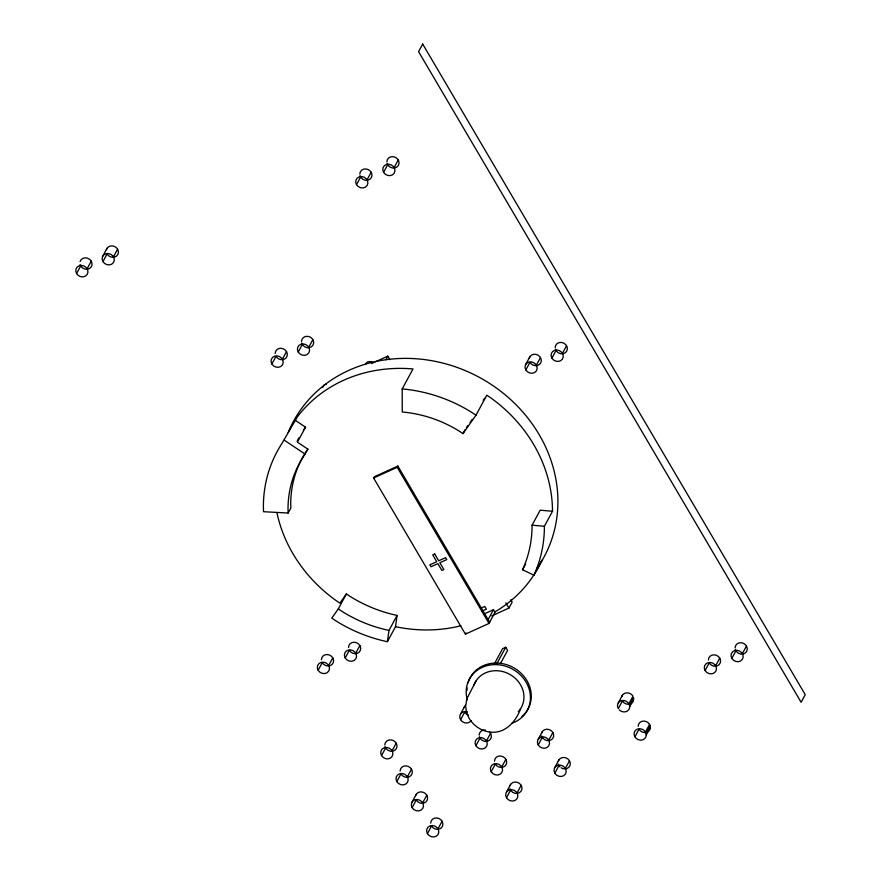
<?xml version="1.0" encoding="UTF-8"?>
<svg xmlns="http://www.w3.org/2000/svg" width="881" height="881" viewBox="0 0 881 881"><rect width="100%" height="100%" fill="white"/><g stroke="black" fill="none" stroke-linecap="round" stroke-linejoin="round"><path stroke-width="1.32" d="M346.398 593.915L338.293 608.914L331.785 618.121L335.947 620.896A142.469 127.161 28.4 0 0 387.398 641.698L388.984 630.411L397.089 615.401A129.859 115.907 28.4 0 1 350.186 596.448L346.398 593.915L339.901 603.122L336.311 600.721A142.469 127.161 28.4 0 1 276.931 512.709M387.398 641.698L395.514 626.699L397.089 615.401M465.884 705.097L466.743 698.952L476.059 680.881M619.277 709.844A6.244 5.572 28.4 0 0 625.928 711.661A6.244 5.572 28.4 0 0 629.673 706.716L629.463 705.218L633.582 697.609L632.976 701.893M76.592 273.562A6.244 5.572 28.4 0 1 81.845 265.456A6.244 5.572 28.4 0 1 87.153 274.476A6.244 5.572 28.4 0 1 76.592 273.562L80.711 265.952M87.131 268.771L91.25 261.161M102.934 255.886L107.053 248.277M102.945 261.591A6.244 5.572 28.4 0 1 108.209 253.497A6.244 5.572 28.4 0 1 113.506 262.505A6.244 5.572 28.4 0 1 102.945 261.591L107.064 253.981A6.244 5.572 28.4 0 0 116.655 255.997A6.244 5.572 28.4 0 0 115.367 246.911A6.244 5.572 28.4 0 0 106.447 249.598M113.495 256.8L117.602 249.191M356.519 184.636A6.244 5.572 28.4 0 1 361.772 176.541A6.244 5.572 28.4 0 1 367.08 185.55A6.244 5.572 28.4 0 1 356.519 184.636L360.637 177.026M367.058 179.845L371.176 172.236M271.866 363.996A6.244 5.572 28.4 0 1 277.119 355.891A6.244 5.572 28.4 0 1 282.427 364.91A6.244 5.572 28.4 0 1 271.866 363.996L275.984 356.376A6.244 5.572 28.4 0 0 285.929 358.06A6.244 5.572 28.4 0 0 283.319 348.81A6.244 5.572 28.4 0 0 275.158 353.457M282.405 359.206L286.523 351.596M383.598 172.346A6.244 5.572 28.4 0 1 388.851 164.24A6.244 5.572 28.4 0 1 394.148 173.26A6.244 5.572 28.4 0 1 383.598 172.346L387.706 164.736M394.137 167.555L398.256 159.946M298.219 352.026A6.244 5.572 28.4 0 1 303.482 343.931A6.244 5.572 28.4 0 1 308.779 352.94A6.244 5.572 28.4 0 1 298.219 352.026L302.337 344.416M308.768 347.235L312.876 339.625M295.058 420.171L305.531 427.164L297.426 442.163L307.898 449.156L305.927 451.964A117.239 104.652 28.4 0 0 290.719 504.218L290.862 508.029L288.164 513.028L263.551 511.707L263.375 507.071A142.469 127.161 28.4 0 1 281.854 443.584L297.459 416.757A142.469 127.161 28.4 0 1 413.013 368.941L402.199 388.939L402.254 412A117.239 104.652 28.4 0 1 459.552 431.338L462.977 433.617L475.982 415.215L486.797 395.206L490.376 397.606A142.469 127.161 28.4 0 1 552.497 511.255L544.392 526.265A142.469 127.161 28.4 0 1 533.919 575.172L522.532 569.776A129.859 115.907 28.4 0 0 532.069 525.186L540.174 510.187L552.497 511.255M322.589 387.552L323.889 385.151L326.399 384.017M288.164 513.028L288.021 509.218A117.239 104.652 28.4 0 1 303.218 456.964L307.898 449.156M385.845 359.745L387.794 356.144L389.854 359.646M483.57 614.211L493.492 609.696L495.023 612.306L488.999 623.44L465.421 634.144L373.61 477.998L374.282 476.764L397.86 466.06L489.671 622.206M373.61 477.998L397.199 467.293L397.86 466.06M318.129 670.265A6.244 5.572 28.4 0 1 323.393 662.16A6.244 5.572 28.4 0 1 328.69 671.179A6.244 5.572 28.4 0 1 318.129 670.265L322.248 662.655A6.244 5.572 28.4 0 0 332.203 664.329A6.244 5.572 28.4 0 0 329.593 655.079A6.244 5.572 28.4 0 0 321.422 659.726M328.679 665.474L332.787 657.865M462.977 433.617L465.135 429.62M345.209 657.964A6.244 5.572 28.4 0 1 350.462 649.87A6.244 5.572 28.4 0 1 355.77 658.889A6.244 5.572 28.4 0 1 345.209 657.964L349.328 650.354A6.244 5.572 28.4 0 0 359.272 652.039A6.244 5.572 28.4 0 0 356.673 642.789A6.244 5.572 28.4 0 0 348.502 647.436M355.748 653.184L359.866 645.575M525.814 364.249L529.933 356.64M525.825 369.954A6.244 5.572 28.4 0 1 531.089 361.86A6.244 5.572 28.4 0 1 536.386 370.868A6.244 5.572 28.4 0 1 525.825 369.954L529.944 362.344A6.244 5.572 28.4 0 0 539.535 364.36A6.244 5.572 28.4 0 0 538.247 355.274A6.244 5.572 28.4 0 0 529.327 357.961M536.375 365.163L540.482 357.554M551.902 358.115A6.244 5.572 28.4 0 1 557.155 350.021A6.244 5.572 28.4 0 1 562.463 359.03A6.244 5.572 28.4 0 1 551.902 358.115L556.021 350.506M562.441 353.325L566.56 345.715M381.528 755.568A6.244 5.572 28.4 0 1 386.781 747.462A6.244 5.572 28.4 0 1 392.089 756.482A6.244 5.572 28.4 0 1 381.528 755.568L385.647 747.958M392.067 750.777L396.186 743.168M465.421 634.144L466.093 632.91M396.824 781.59A6.244 5.572 28.4 0 1 402.088 773.496A6.244 5.572 28.4 0 1 407.385 782.504A6.244 5.572 28.4 0 1 396.824 781.59L400.943 773.981A6.244 5.572 28.4 0 0 410.898 775.654A6.244 5.572 28.4 0 0 408.288 766.404A6.244 5.572 28.4 0 0 400.117 771.051M488.14 619.596L493.492 609.696M407.374 776.8L411.493 769.19M522.532 569.776L525.649 564.005M491.719 615.907L508.921 608.099L512.169 602.097L510.793 599.763M533.919 575.172L542.035 560.173A142.469 127.161 28.4 0 1 495.199 611.755M412.121 801.908L416.228 794.299M460.587 713.962L464.705 706.353M412.132 807.613A6.244 5.572 28.4 0 1 417.385 799.519A6.244 5.572 28.4 0 1 422.693 808.527A6.244 5.572 28.4 0 1 412.132 807.613L416.25 800.003A6.244 5.572 28.4 0 0 425.842 802.018A6.244 5.572 28.4 0 0 424.554 792.933A6.244 5.572 28.4 0 0 415.623 795.62M460.598 719.667L464.716 712.057A6.244 5.572 28.4 0 0 468.428 715.031M494.285 664.054L502.577 648.713L505.749 647.271L507.588 650.409L500.452 663.591M496.818 663.789L505.749 647.271M422.671 802.833L426.789 795.213M427.428 833.635A6.244 5.572 28.4 0 1 432.692 825.541A6.244 5.572 28.4 0 1 437.989 834.56A6.244 5.572 28.4 0 1 427.428 833.635L431.547 826.026A6.244 5.572 28.4 0 0 441.502 827.711A6.244 5.572 28.4 0 0 438.892 818.46A6.244 5.572 28.4 0 0 430.721 823.107M475.905 745.689A6.244 5.572 28.4 0 1 481.158 737.595A6.244 5.572 28.4 0 1 486.455 746.603A6.244 5.572 28.4 0 1 475.905 745.689L480.013 738.08M437.978 828.856L442.086 821.246M486.444 740.899L490.563 733.289M520.561 708.753C516.123 721.363 505.331 733.697 490.728 732.144C477.821 730.966 466.137 720.063 465.884 706.793M491.202 771.712A6.244 5.572 28.4 0 1 496.466 763.618A6.244 5.572 28.4 0 1 501.763 772.637A6.244 5.572 28.4 0 1 491.202 771.712L495.32 764.102A6.244 5.572 28.4 0 0 505.265 765.787A6.244 5.572 28.4 0 0 502.666 756.526A6.244 5.572 28.4 0 0 494.494 761.184M501.752 766.933L505.859 759.312M506.487 792.03L510.606 784.42M506.509 797.734A6.244 5.572 28.4 0 1 511.762 789.64A6.244 5.572 28.4 0 1 517.059 798.66A6.244 5.572 28.4 0 1 506.509 797.734L510.617 790.125M538.192 739.236L542.311 731.626M538.214 744.941A6.244 5.572 28.4 0 1 543.467 736.846A6.244 5.572 28.4 0 1 548.764 745.866A6.244 5.572 28.4 0 1 538.214 744.941L542.322 737.331M517.048 792.955L521.167 785.345M548.753 740.161L552.872 732.552M554.799 767.483L558.917 759.874M554.821 773.188A6.244 5.572 28.4 0 1 560.074 765.093A6.244 5.572 28.4 0 1 565.371 774.102A6.244 5.572 28.4 0 1 554.821 773.188L558.928 765.578A6.244 5.572 28.4 0 1 558.323 764.146M565.36 768.397L569.478 760.788M618.297 702.873L622.404 695.263M629.673 706.716L633.791 699.107M634.915 736.824L639.033 729.215A6.244 5.572 28.4 0 0 645.894 732.463A6.244 5.572 28.4 0 0 650.398 727.354L649.572 724.424A6.244 5.572 28.4 0 0 642.712 721.176A6.244 5.572 28.4 0 0 638.207 726.285M645.454 732.034A6.244 5.572 28.4 0 0 635.509 730.36A6.244 5.572 28.4 0 0 638.108 739.611A6.244 5.572 28.4 0 0 646.28 734.963L645.454 732.034L649.572 724.424M646.07 733.466L650.189 725.856M646.28 734.963L650.398 727.354M705.108 670.54A6.244 5.572 28.4 0 1 710.361 662.446A6.244 5.572 28.4 0 1 715.669 671.465A6.244 5.572 28.4 0 1 705.108 670.54L709.227 662.93A6.244 5.572 28.4 0 0 719.171 664.615A6.244 5.572 28.4 0 0 716.561 655.365A6.244 5.572 28.4 0 0 708.401 660.012M715.647 665.761L719.766 658.151M731.814 658.415A6.244 5.572 28.4 0 1 737.067 650.321A6.244 5.572 28.4 0 1 742.364 659.34A6.244 5.572 28.4 0 1 731.814 658.415L735.921 650.806M742.353 653.636L746.471 646.026M303.35 430.269L305.531 427.164M483.184 400.326L484.627 398.278M466.401 427.593L467.844 425.556M470.014 422.484L472.183 419.411M371.507 363.534L387.794 356.144M480.63 608.319L484.77 606.436L486.378 609.178L482.248 611.062M532.069 525.186L544.392 526.265M475.982 415.215L471.82 412.44A142.469 127.161 28.4 0 0 402.199 388.939M284.244 440.17L305.189 454.156M338.293 608.914L342.081 611.447A129.859 115.907 28.4 0 0 388.984 630.411M558.928 765.578L559.909 766.844M505.826 602.835L508.921 608.099M397.199 467.293L488.999 623.44M80.083 261.569A6.244 5.572 28.4 0 1 89.466 259.19A6.244 5.572 28.4 0 1 89.488 268.529A6.244 5.572 28.4 0 1 80.094 264.52M464.1 707.674A6.244 5.572 28.4 0 1 465.664 705.252M489.594 732.023A6.244 5.572 28.4 0 1 488.349 740.888A6.244 5.572 28.4 0 1 479.407 736.648M479.198 735.15A6.244 5.572 28.4 0 1 485.277 729.986M510 785.742A6.244 5.572 28.4 0 1 519.372 783.363A6.244 5.572 28.4 0 1 519.405 792.713A6.244 5.572 28.4 0 1 510.011 788.704M301.511 341.487A6.244 5.572 28.4 0 1 310.167 337.071A6.244 5.572 28.4 0 1 311.544 346.729A6.244 5.572 28.4 0 1 301.72 342.984M384.821 745.029A6.244 5.572 28.4 0 1 393.477 740.613A6.244 5.572 28.4 0 1 394.842 750.271A6.244 5.572 28.4 0 1 385.03 746.526M471.159 720.581A6.244 5.572 28.4 0 1 463.307 722.222A6.244 5.572 28.4 0 1 460.135 714.821A6.244 5.572 28.4 0 1 467.437 711.903M359.811 174.108A6.244 5.572 28.4 0 1 368.467 169.692A6.244 5.572 28.4 0 1 369.833 179.339A6.244 5.572 28.4 0 1 360.021 175.594M386.88 161.807A6.244 5.572 28.4 0 1 395.547 157.391A6.244 5.572 28.4 0 1 396.913 167.049A6.244 5.572 28.4 0 1 387.1 163.304M555.195 347.577A6.244 5.572 28.4 0 1 563.851 343.161A6.244 5.572 28.4 0 1 565.217 352.818A6.244 5.572 28.4 0 1 555.404 349.074M735.106 647.887A6.244 5.572 28.4 0 1 743.762 643.471A6.244 5.572 28.4 0 1 745.128 653.129A6.244 5.572 28.4 0 1 735.316 649.385M558.312 761.195A6.244 5.572 28.4 0 1 566.274 758.001A6.244 5.572 28.4 0 1 569.732 766.074A6.244 5.572 28.4 0 1 561.175 767.858M541.705 732.948A6.244 5.572 28.4 0 1 551.088 730.569A6.244 5.572 28.4 0 1 551.11 739.919A6.244 5.572 28.4 0 1 541.716 735.91M632.018 702.983A6.244 5.572 28.4 0 1 622.427 700.968L618.308 708.577A6.244 5.572 28.4 0 1 620.521 700.979A6.244 5.572 28.4 0 1 628.847 703.798L632.965 696.188A6.244 5.572 28.4 0 0 626.887 692.851A6.244 5.572 28.4 0 0 621.799 696.585M365.472 364.271A5.044 4.504 28.4 0 1 372.861 362.565M288.175 432.527A142.469 127.161 28.4 0 1 480.002 377.718A142.469 127.161 28.4 0 1 536.76 568.686M460.84 625.774A142.469 127.161 28.4 0 1 395.514 626.699M297.128 441.271A129.859 115.907 28.4 0 1 298.857 437.89M473.879 685.286A26.265 23.446 28.4 0 1 510.495 674.78A26.265 23.446 28.4 0 1 518.281 711.661M467.293 699.899A32.894 29.359 28.4 0 1 488.129 665.397A32.894 29.359 28.4 0 1 528.137 686.31A32.894 29.359 28.4 0 1 511.96 723.246M468.097 682.775A32.894 29.359 28.4 0 1 515.154 668.613A32.894 29.359 28.4 0 1 521.926 716.495M467.018 690.462A32.894 29.359 28.4 0 1 467.139 687.863M422.693 44.05L418.574 51.66L801.115 702.278L805.234 694.668L422.693 44.05M434.718 553.995L432.747 554.887L436.745 561.704L429.851 564.831L430.996 566.769L437.89 563.642L441.899 570.447L443.87 569.555L439.861 562.75L446.755 559.622L445.61 557.673L438.716 560.801L434.718 553.995"/></g></svg>
